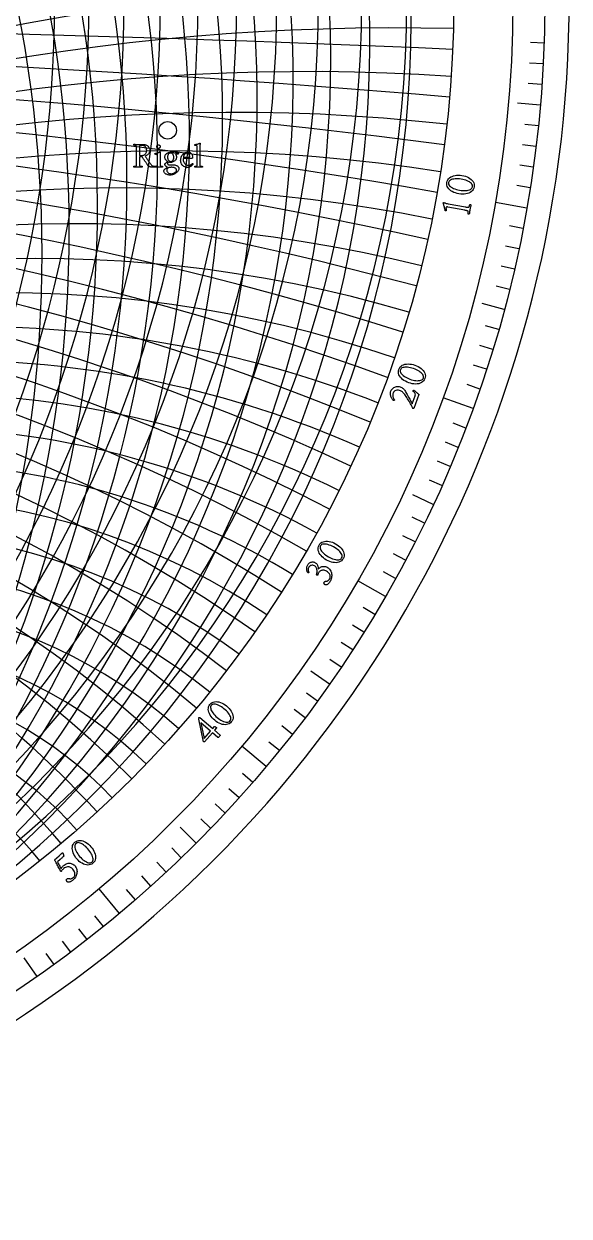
# Model space of a CAD drawing. Header units: millimetres. Extents: x -78 to 78, y -78 to 97.
# Drawn here: x 43 to 78, y -78 to -1.4 of the extents above; entities that cross this region are included whole.
import ezdxf

# ---------------------------------------------------------------- set-up
doc = ezdxf.new("R2010")
doc.units = ezdxf.units.MM
for name, color, linetype in [('CUT_OUTER', 1, 'Continuous'), ('ENGRAVE', 7, 'Continuous'), ('ENGRAVE_FINE', 8, 'Continuous'), ('TEXT', 5, 'Continuous')]:
    doc.layers.add(name, color=color, linetype=linetype)

msp = doc.modelspace()

# ---------------------------------------------------------------- linework, layer by layer
at = {"layer": 'CUT_OUTER'}
msp.add_arc((-0.0002, -0.0002), 77.9998, 178.593623, 0.21968, dxfattribs=at)
at = {"layer": 'ENGRAVE'}
for points in [[(76.1491, -6.6622), (74.6922, -6.5347)], [(75.2787, -13.2737), (73.2623, -12.9181)], [(73.8354, -19.7841), (72.4227, -19.4056)], [(71.8301, -26.144), (69.9061, -25.4437)], [(69.2782, -32.3049), (67.9527, -31.6869)], [(66.199, -38.22), (64.4258, -37.1963)], [(62.616, -43.8442), (61.418, -43.0053)], [(58.5564, -49.1347), (56.988, -47.8186)], [(54.0512, -54.0512), (53.0171, -53.0171)], [(49.1347, -58.5564), (47.8186, -56.988)], [(43.8442, -62.616), (43.0053, -61.418)]]:
    msp.add_lwpolyline(points, dxfattribs=at)
for centre, radius in [((0, 0), 76.44), ((0, 0), 76.44), ((0, 0), 74.3925), ((0, 0), 70.59), ((0, 0), 70.59), ((0, 0), 70.59), ((52.2208, -8.2766), 0.5647)]:
    msp.add_circle(centre, radius, dxfattribs=at)
for centre, radius, start, end in [((-25.6927, 0), 75.1203, 290, 70), ((-12.4469, 0), 71.679, 280, 80), ((0, -406.5116), 400.3358, 80, 100), ((0, -206.3914), 193.9444, 70, 110), ((0, -141.18), 122.2655, 60, 120), ((0, -109.8185), 84.1259, 50, 130), ((0, -92.1487), 59.232, 40, 140)]:
    msp.add_arc(centre, radius, start, end, dxfattribs=at)
at = {"layer": 'ENGRAVE_FINE'}
for points in [[(76.3934, -2.6677), (75.5165, -2.6371)], [(76.3352, -4.0006), (75.4589, -3.9546)], [(76.2538, -5.3322), (75.3784, -5.271)], [(76.0213, -7.9902), (75.1486, -7.8984)], [(75.8702, -9.3157), (74.9993, -9.2088)], [(75.6961, -10.6384), (74.8271, -10.5163)], [(75.4989, -11.9579), (74.6322, -11.8206)], [(75.0356, -14.5854), (74.1742, -14.418)], [(74.7696, -15.8928), (73.9113, -15.7103)], [(74.4808, -17.1953), (73.6258, -16.9979)], [(74.1694, -18.4925), (73.318, -18.2802)], [(73.4788, -21.0697), (72.6353, -20.8278)], [(73.0999, -22.3489), (72.2608, -22.0923)], [(72.6988, -23.6213), (71.8642, -23.3501)], [(72.2754, -24.8864), (71.4457, -24.6007)], [(71.3629, -27.3936), (70.5437, -27.0792)], [(70.8739, -28.6349), (70.0603, -28.3062)], [(70.3634, -29.8675), (69.5556, -29.5246)], [(69.8314, -31.0909), (69.0298, -30.734)], [(68.7038, -33.5091), (67.9151, -33.1244)], [(68.1085, -34.703), (67.3267, -34.3047)], [(67.4925, -35.8864), (66.7177, -35.4744)], [(66.8559, -37.0588), (66.0885, -36.6334)], [(65.5219, -39.3695), (64.7697, -38.9176)], [(64.8248, -40.507), (64.0806, -40.042)], [(64.108, -41.6322), (63.372, -41.1543)], [(63.3716, -42.7447), (62.6442, -42.254)], [(61.8413, -44.9303), (61.1313, -44.4145)], [(61.0477, -46.0027), (60.3469, -45.4746)], [(60.2355, -47.0612), (59.5441, -46.5209)], [(59.405, -48.1053), (58.7231, -47.553)], [(57.69, -50.1492), (57.0277, -49.5735)], [(56.806, -51.1483), (56.1539, -50.5612)], [(55.9047, -52.132), (55.2629, -51.5335)], [(54.9863, -53.0997), (54.3551, -52.4901)], [(53.0997, -54.9863), (52.4901, -54.3551)], [(52.132, -55.9047), (51.5335, -55.2629)], [(51.1483, -56.806), (50.5612, -56.1539)], [(50.1492, -57.69), (49.5735, -57.0277)], [(48.1053, -59.405), (47.553, -58.7231)], [(47.0612, -60.2355), (46.5209, -59.5441)], [(46.0027, -61.0477), (45.4746, -60.3469)], [(44.9303, -61.8413), (44.4145, -61.1313)]]:
    msp.add_lwpolyline(points, dxfattribs=at)
for centre, radius, start, end in [((-32.9167, 0), 77.8874, 295, 65), ((-29.2393, 0), 76.4061, 292.5, 67.5), ((-22.2569, 0), 74.0157, 287.5, 72.5), ((-18.9145, 0), 73.0801, 285, 75), ((-15.6494, 0), 72.3039, 282.5, 77.5), ((-9.2933, 0), 71.1991, 277.5, 82.5), ((-6.1758, 0), 70.8596, 275, 85), ((-3.082, 0), 70.6573, 272.499999, 87.500001), ((-2.8246, -1.2331), 70.6573, 296.083333, 111.083334), ((-5.66, -2.4708), 70.8596, 298.583333, 108.583334), ((-8.5172, -3.7181), 71.1991, 301.083333, 106.083334), ((-11.4073, -4.9798), 71.679, 303.583333, 103.583333), ((-14.3424, -6.2611), 72.3039, 306.083333, 101.083333), ((-17.3348, -7.5674), 73.0801, 308.583333, 98.583333), ((-20.398, -8.9046), 74.0157, 311.083333, 96.083333), ((-23.5468, -10.2792), 75.1203, 313.583333, 93.583333), ((-26.7972, -11.6981), 76.4061, 316.083333, 91.083333), ((-37.3513, -16.3054), 81.5103, 323.583333, 83.583333), ((-33.6777, -14.7018), 79.5819, 321.083333, 86.083333), ((-30.1674, -13.1694), 77.8874, 318.583333, 88.583333), ((-82.5736, 189.1534), 193.9444, 273.583333, 313.583333), ((-93.9184, 215.1414), 223.8829, 276.083333, 311.083333), ((-109.118, 249.9594), 263.4455, 278.583333, 308.583333), ((-130.4836, 298.9021), 318.4109, 281.083333, 306.083333), ((-162.6382, 372.5594), 400.3358, 283.583333, 303.583333), ((-216.369, 495.642), 536.1843, 286.083333, 301.083333), ((-324.0386, 742.2834), 806.8474, 288.5833333, 298.5833333), ((-647.4603, 1483.1539), 1616.7768, 291.0833333, 296.0833333), ((647.4603, -1483.1539), 1616.7768, 111.0833333, 116.0833333), ((324.0386, -742.2834), 806.8474, 108.5833333, 118.5833333), ((216.369, -495.642), 536.1843, 106.083333, 121.083333), ((162.6382, -372.5594), 400.3358, 103.583333, 123.583333), ((130.4836, -298.9021), 318.4109, 101.083333, 126.083333), ((109.118, -249.9594), 263.4455, 98.583333, 128.583333), ((93.9184, -215.1414), 223.8829, 96.083333, 131.083333), ((82.5736, -189.1534), 193.9444, 93.583333, 133.583333), ((73.7994, -169.0543), 170.4193, 91.083333, 136.083333), ((0, -1618.3171), 1616.7768, 87.5, 92.5), ((66.8258, -153.0797), 151.3807, 88.583333, 138.583333), ((0, -809.9294), 806.8474, 85, 95), ((61.1628, -140.1071), 135.6021, 86.083333, 141.083333), ((0, -540.811), 536.1843, 82.5, 97.5), ((56.4836, -129.3885), 122.2655, 83.583333, 143.583333), ((0, -326.1418), 318.4109, 77.5, 102.5), ((0, -272.7388), 263.4455, 75, 105), ((52.5625, -120.4063), 110.8041, 81.083333, 146.083333), ((0, -234.7477), 223.8829, 72.5, 107.5), ((49.2381, -112.791), 100.813, 78.583333, 148.583333), ((0, -184.4606), 170.4193, 67.5, 112.5), ((46.3923, -106.2719), 91.9947, 76.083333, 151.083333), ((0, -167.0302), 151.3807, 65, 115), ((43.9365, -100.6464), 84.1259, 73.583333, 153.583333), ((0, -152.8754), 135.6021, 62.5, 117.5), ((41.8032, -95.7596), 77.0355, 71.083333, 156.083333), ((0, -131.3792), 110.8041, 57.5, 122.5), ((39.94, -91.4915), 70.59, 68.583333, 158.583333), ((0, -123.0699), 100.813, 55, 125), ((38.3056, -87.7475), 64.6838, 66.083333, 161.083333), ((0, -115.9568), 91.9947, 52.5, 127.5), ((36.8671, -84.4524), 59.232, 63.583333, 163.583333), ((0, -104.4864), 77.0355, 47.5, 132.5), ((35.598, -81.5453), 54.1656, 61.083333, 166.083333), ((0, -99.8293), 70.59, 45, 135), ((34.4769, -78.9771), 49.4277, 58.583333, 168.583333), ((0, -95.7442), 64.6838, 42.5, 137.5), ((33.486, -76.7073), 44.9708, 56.083333, 171.083333), ((32.6108, -74.7025), 40.7552, 53.583333, 173.583333), ((31.8393, -72.9351), 36.7468, 51.083333, 176.083333), ((31.1614, -71.3822), 32.9167, 48.583333, 178.583333), ((30.5687, -70.0246), 29.2393, 46.083333, 181.083333), ((30.0543, -68.8462), 25.6927, 43.583333, 183.583333), ((29.6124, -67.8338), 22.2569, 41.083333, 186.083333), ((29.2381, -66.9764), 18.9145, 38.583333, 188.583333)]:
    msp.add_arc(centre, radius, start, end, dxfattribs=at)
at = {"layer": 'TEXT'}
for points in [[(50.6314, -9.1749), (50.6692, -9.1765), (50.7077, -9.1812), (50.7467, -9.189), (50.7862, -9.2), (50.8253, -9.2139), (50.8628, -9.2307), (50.8987, -9.2503), (50.9331, -9.2728), (50.9651, -9.2982), (50.9937, -9.3266), (51.0191, -9.358), (51.0413, -9.3924), (51.0592, -9.4297), (51.072, -9.4701), (51.0797, -9.5134), (51.0823, -9.5597), (51.0795, -9.5993), (51.0712, -9.6383), (51.0573, -9.6767), (51.0379, -9.7146), (51.0141, -9.751), (50.9872, -9.7852), (50.9572, -9.8171), (50.924, -9.8467), (50.8889, -9.8731), (50.8531, -9.8956), (50.8166, -9.9141), (50.7794, -9.9286), (50.8087, -9.9766), (50.8375, -10.0226), (50.8656, -10.0665), (50.8933, -10.1085), (50.9209, -10.1494), (50.949, -10.1902), (50.9778, -10.2308), (51.0071, -10.2713), (51.0376, -10.3128), (51.0697, -10.3564), (51.1036, -10.4022), (51.1392, -10.4501), (51.1636, -10.48), (51.189, -10.5059), (51.2154, -10.5278), (51.2428, -10.5457), (51.2729, -10.5601), (51.3074, -10.5713), (51.3463, -10.5795), (51.3897, -10.5844), (51.3934, -10.59), (51.3954, -10.5975), (51.3956, -10.6071), (51.3942, -10.6186), (51.3921, -10.6298), (51.3902, -10.6385), (51.3887, -10.6446), (51.3874, -10.6482), (51.3339, -10.6477), (51.2852, -10.6462), (51.2412, -10.6437), (51.2018, -10.6402), (51.1673, -10.636), (51.1378, -10.6314), (51.1132, -10.6264), (51.0936, -10.6209), (51.0811, -10.6157), (51.0663, -10.6092), (51.0492, -10.6014), (51.0299, -10.5924), (51.0095, -10.5808), (50.9895, -10.5654), (50.9697, -10.5461), (50.9502, -10.523), (50.9419, -10.5117), (50.9308, -10.4962), (50.9169, -10.4764), (50.9001, -10.4524), (50.881, -10.4248), (50.8602, -10.3943), (50.8378, -10.361), (50.8136, -10.3249), (50.7881, -10.2866), (50.7618, -10.2471), (50.7346, -10.2064), (50.7065, -10.1643), (50.6784, -10.1218), (50.6507, -10.0798), (50.6237, -10.0381), (50.5972, -9.9969), (50.5861, -9.985), (50.571, -9.9765), (50.552, -9.9713), (50.5289, -9.9696), (50.4128, -9.9696), (50.4128, -10.3841), (50.4128, -10.3875), (50.4128, -10.3909), (50.4128, -10.3943), (50.4128, -10.3977), (50.4128, -10.4011), (50.4128, -10.4045), (50.4128, -10.408), (50.4128, -10.4114), (50.4129, -10.4325), (50.4131, -10.4527), (50.4134, -10.4718), (50.4139, -10.4899), (50.4149, -10.5068), (50.4165, -10.5221), (50.4188, -10.5358), (50.4219, -10.548), (50.4259, -10.5536), (50.4333, -10.5588), (50.4441, -10.5638), (50.4583, -10.5685), (50.4746, -10.5727), (50.4914, -10.5762), (50.5087, -10.579), (50.5266, -10.581), (50.5434, -10.5825), (50.5574, -10.5836), (50.5685, -10.5842), (50.5767, -10.5844), (50.5798, -10.5898), (50.5822, -10.597), (50.5838, -10.6058), (50.5847, -10.6163), (50.5846, -10.6268), (50.5833, -10.6357), (50.5807, -10.6428), (50.5767, -10.6482), (50.5429, -10.646), (50.5099, -10.6439), (50.4775, -10.642), (50.4458, -10.6402), (50.4143, -10.6387), (50.3823, -10.6377), (50.35, -10.637), (50.3172, -10.6368), (50.2851, -10.637), (50.2528, -10.6377), (50.2202, -10.6387), (50.1874, -10.6402), (50.1542, -10.642), (50.1208, -10.6439), (50.087, -10.646), (50.053, -10.6482), (50.0491, -10.6428), (50.0465, -10.6357), (50.0451, -10.6268), (50.045, -10.6163), (50.046, -10.6058), (50.0476, -10.597), (50.05, -10.5898), (50.053, -10.5844), (50.0613, -10.5842), (50.0724, -10.5836), (50.0863, -10.5825), (50.1031, -10.581), (50.1211, -10.579), (50.1387, -10.5762), (50.1558, -10.5727), (50.1726, -10.5685), (50.1871, -10.5638), (50.1979, -10.5588), (50.2048, -10.5536), (50.2079, -10.548), (50.2119, -10.5333), (50.215, -10.5167), (50.217, -10.4981), (50.2181, -10.4774), (50.2186, -10.4554), (50.219, -10.4324), (50.2192, -10.4087), (50.2192, -10.3841), (50.217, -9.4345), (50.2169, -9.4098), (50.2167, -9.3858), (50.2163, -9.3626), (50.2158, -9.34), (50.2148, -9.3189), (50.2127, -9.2999), (50.2096, -9.283), (50.2056, -9.2683), (50.2025, -9.2619), (50.1956, -9.2563), (50.1849, -9.2516), (50.1703, -9.2478), (50.1536, -9.2446), (50.1367, -9.2418), (50.1195, -9.2395), (50.102, -9.2375), (50.0857, -9.236), (50.0721, -9.235), (50.0612, -9.2343), (50.053, -9.2341), (50.05, -9.2287), (50.0476, -9.2216), (50.046, -9.2128), (50.045, -9.2022), (50.0451, -9.1917), (50.0465, -9.1829), (50.0491, -9.1758), (50.053, -9.1704), (50.087, -9.1716), (50.1205, -9.1729), (50.1536, -9.1744), (50.1862, -9.1761), (50.2186, -9.1775), (50.2508, -9.1786), (50.2829, -9.1793), (50.3149, -9.1795), (50.3485, -9.1793), (50.3835, -9.1789), (50.4197, -9.1782), (50.4572, -9.1772), (50.4967, -9.1762), (50.5389, -9.1755), (50.5838, -9.1751), (50.6314, -9.1749)], [(54.1199, -9.4003), (54.1198, -9.3872), (54.1196, -9.3727), (54.1193, -9.357), (54.1188, -9.34), (54.1177, -9.3233), (54.1156, -9.3084), (54.1126, -9.2954), (54.1085, -9.2842), (54.102, -9.2728), (54.0917, -9.2637), (54.0776, -9.2569), (54.0596, -9.2523), (54.0393, -9.2493), (54.0183, -9.2472), (53.9966, -9.2459), (53.9742, -9.2455), (53.9731, -9.2437), (53.9722, -9.2384), (53.9714, -9.2295), (53.9708, -9.217), (53.9707, -9.2044), (53.9716, -9.1951), (53.9735, -9.1891), (53.9764, -9.1863), (54.0183, -9.1808), (54.0596, -9.1735), (54.1003, -9.1643), (54.1404, -9.1533), (54.1797, -9.1408), (54.2178, -9.1274), (54.2548, -9.1129), (54.2907, -9.0975), (54.2952, -9.0983), (54.2995, -9.1006), (54.3037, -9.1045), (54.3078, -9.11), (54.3113, -9.1162), (54.3137, -9.1223), (54.3152, -9.1282), (54.3157, -9.1339), (54.315, -9.1371), (54.3126, -9.1465), (54.3087, -9.1621), (54.3032, -9.184), (54.2977, -9.2118), (54.2938, -9.2449), (54.2915, -9.2835), (54.2907, -9.3275), (54.2907, -10.3841), (54.2908, -10.4087), (54.291, -10.4324), (54.2913, -10.4554), (54.2918, -10.4774), (54.2929, -10.4981), (54.295, -10.5167), (54.298, -10.5333), (54.3021, -10.548), (54.3058, -10.5536), (54.3126, -10.5588), (54.3224, -10.5638), (54.3351, -10.5685), (54.3496, -10.5727), (54.3647, -10.5762), (54.3803, -10.579), (54.3966, -10.581), (54.4119, -10.5825), (54.4248, -10.5836), (54.4352, -10.5842), (54.4433, -10.5844), (54.4463, -10.5898), (54.4487, -10.597), (54.4503, -10.6058), (54.4512, -10.6163), (54.4512, -10.6268), (54.4498, -10.6357), (54.4472, -10.6428), (54.4433, -10.6482), (54.4101, -10.646), (54.3789, -10.6439), (54.3497, -10.642), (54.3226, -10.6402), (54.2955, -10.6387), (54.2668, -10.6377), (54.2363, -10.637), (54.2042, -10.6368), (54.1731, -10.637), (54.1435, -10.6377), (54.1156, -10.6387), (54.0892, -10.6402), (54.0625, -10.642), (54.0337, -10.6439), (54.0027, -10.646), (53.9696, -10.6482), (53.9657, -10.6428), (53.9631, -10.6357), (53.9617, -10.6268), (53.9616, -10.6163), (53.9626, -10.6058), (53.9642, -10.597), (53.9666, -10.5898), (53.9696, -10.5844), (53.9776, -10.5842), (53.9878, -10.5836), (54.0004, -10.5825), (54.0152, -10.581), (54.031, -10.579), (54.0465, -10.5762), (54.0617, -10.5727), (54.0766, -10.5685), (54.0897, -10.5638), (54.0994, -10.5588), (54.1057, -10.5536), (54.1085, -10.548), (54.1126, -10.5333), (54.1156, -10.5167), (54.1177, -10.4981), (54.1188, -10.4774), (54.1193, -10.4554), (54.1196, -10.4324), (54.1198, -10.4087), (54.1199, -10.3841)], [(50.875, -9.5802), (50.8701, -9.5106), (50.8554, -9.4476), (50.8309, -9.3911), (50.7965, -9.3411), (50.7506, -9.3003), (50.6915, -9.2711), (50.6191, -9.2536), (50.5335, -9.2478), (50.5219, -9.2479), (50.5076, -9.2484), (50.4906, -9.2491), (50.4709, -9.2501), (50.452, -9.2521), (50.4376, -9.2558), (50.4275, -9.2612), (50.4219, -9.2683), (50.4178, -9.2803), (50.4148, -9.2959), (50.4127, -9.315), (50.4117, -9.3377), (50.4112, -9.3623), (50.4108, -9.387), (50.4106, -9.4118), (50.4105, -9.4368), (50.4128, -9.9013), (50.5312, -9.9013), (50.574, -9.8988), (50.6157, -9.8913), (50.6565, -9.8789), (50.6963, -9.8615), (50.7338, -9.8395), (50.7677, -9.8136), (50.7981, -9.7838), (50.8249, -9.7499), (50.8469, -9.7124), (50.8625, -9.6716), (50.8719, -9.6276), (50.875, -9.5802)], [(51.7358, -10.3841), (51.7359, -10.4087), (51.7361, -10.4324), (51.7364, -10.4554), (51.7369, -10.4774), (51.738, -10.4981), (51.7401, -10.5167), (51.7431, -10.5333), (51.7472, -10.548), (51.7509, -10.5536), (51.7577, -10.5588), (51.7675, -10.5638), (51.7802, -10.5685), (51.7946, -10.5727), (51.8095, -10.5762), (51.8248, -10.579), (51.8405, -10.581), (51.8553, -10.5825), (51.8679, -10.5836), (51.8781, -10.5842), (51.8861, -10.5844), (51.8891, -10.5898), (51.8915, -10.597), (51.8931, -10.6058), (51.894, -10.6163), (51.894, -10.6268), (51.8926, -10.6357), (51.89, -10.6428), (51.8861, -10.6482), (51.853, -10.646), (51.822, -10.6439), (51.7932, -10.642), (51.7665, -10.6402), (51.74, -10.6387), (51.7116, -10.6377), (51.6813, -10.637), (51.6493, -10.6368), (51.6181, -10.637), (51.5883, -10.6377), (51.56, -10.6387), (51.5331, -10.6402), (51.5059, -10.642), (51.4768, -10.6439), (51.4456, -10.646), (51.4124, -10.6482), (51.4085, -10.6428), (51.4059, -10.6357), (51.4045, -10.6268), (51.4045, -10.6163), (51.4054, -10.6058), (51.407, -10.597), (51.4094, -10.5898), (51.4124, -10.5844), (51.4205, -10.5842), (51.4309, -10.5836), (51.4438, -10.5825), (51.4591, -10.581), (51.4754, -10.579), (51.4913, -10.5762), (51.5067, -10.5727), (51.5217, -10.5685), (51.5348, -10.5638), (51.5445, -10.5588), (51.5508, -10.5536), (51.5536, -10.548), (51.5577, -10.5333), (51.5607, -10.5167), (51.5628, -10.4981), (51.5639, -10.4774), (51.5644, -10.4554), (51.5647, -10.4324), (51.5649, -10.4087), (51.565, -10.3841), (51.565, -9.9696), (51.5649, -9.9574), (51.5647, -9.9434), (51.5644, -9.9278), (51.5639, -9.9104), (51.5628, -9.8932), (51.5607, -9.878), (51.5577, -9.8647), (51.5536, -9.8535), (51.5486, -9.844), (51.5405, -9.8361), (51.5293, -9.8298), (51.5149, -9.825), (51.499, -9.8215), (51.483, -9.8188), (51.4671, -9.8169), (51.4511, -9.8159), (51.4366, -9.8154), (51.425, -9.8151), (51.4161, -9.8149), (51.4102, -9.8148), (51.409, -9.8114), (51.4079, -9.8057), (51.4067, -9.7977), (51.4056, -9.7875), (51.405, -9.7769), (51.4056, -9.7681), (51.4073, -9.761), (51.4102, -9.7556), (51.4531, -9.7492), (51.4956, -9.7413), (51.5374, -9.7321), (51.5787, -9.7214), (51.6187, -9.7092), (51.6567, -9.6952), (51.6927, -9.6796), (51.7267, -9.6622), (51.7312, -9.6631), (51.7355, -9.6656), (51.7397, -9.6699), (51.7438, -9.6759), (51.7472, -9.6824), (51.7497, -9.6884), (51.7512, -9.6938), (51.7517, -9.6986), (51.7514, -9.7036), (51.7506, -9.7117), (51.7492, -9.723), (51.7472, -9.7374), (51.745, -9.7533), (51.7429, -9.7692), (51.741, -9.7852), (51.7392, -9.8011), (51.7377, -9.8158), (51.7366, -9.8279), (51.736, -9.8374), (51.7358, -9.8444)], [(51.5217, -9.3229), (51.5238, -9.3009), (51.53, -9.2805), (51.5403, -9.2617), (51.5548, -9.2444), (51.572, -9.2299), (51.5909, -9.2196), (51.6113, -9.2134), (51.6333, -9.2113), (51.6553, -9.2134), (51.6757, -9.2196), (51.6946, -9.2299), (51.7119, -9.2444), (51.7263, -9.2617), (51.7366, -9.2805), (51.7428, -9.3009), (51.7449, -9.3229), (51.7428, -9.3449), (51.7366, -9.3653), (51.7263, -9.3842), (51.7119, -9.4015), (51.6946, -9.4159), (51.6757, -9.4263), (51.6553, -9.4324), (51.6333, -9.4345), (51.6113, -9.4324), (51.5909, -9.4263), (51.572, -9.4159), (51.5548, -9.4015), (51.5403, -9.3842), (51.53, -9.3653), (51.5238, -9.3449), (51.5217, -9.3229)], [(52.6011, -10.4934), (52.6448, -10.4953), (52.6873, -10.5013), (52.7285, -10.5113), (52.7684, -10.5252), (52.8059, -10.5425), (52.8396, -10.5622), (52.8696, -10.5846), (52.896, -10.6095), (52.9174, -10.6364), (52.9327, -10.6647), (52.9419, -10.6945), (52.9449, -10.7256), (52.942, -10.7601), (52.9333, -10.7951), (52.9187, -10.8307), (52.8982, -10.8668), (52.8728, -10.9027), (52.8433, -10.9374), (52.8096, -10.971), (52.7719, -11.0034), (52.7304, -11.0338), (52.6859, -11.0612), (52.6382, -11.0856), (52.5874, -11.107), (52.5343, -11.1245), (52.4798, -11.1369), (52.4239, -11.1444), (52.3665, -11.1469), (52.3221, -11.145), (52.2777, -11.1395), (52.2333, -11.1302), (52.1889, -11.1173), (52.1464, -11.1006), (52.1075, -11.08), (52.0724, -11.0556), (52.0409, -11.0273), (52.015, -10.9952), (51.9965, -10.9593), (51.9854, -10.9195), (51.9817, -10.8759), (51.9844, -10.8511), (51.9925, -10.8269), (52.006, -10.8033), (52.025, -10.7803), (52.0475, -10.7581), (52.0717, -10.737), (52.0976, -10.7171), (52.1252, -10.6983), (52.1524, -10.6812), (52.177, -10.6664), (52.199, -10.6539), (52.2185, -10.6436), (52.199, -10.636), (52.179, -10.6266), (52.1585, -10.6155), (52.1377, -10.6027), (52.1174, -10.5881), (52.0987, -10.5716), (52.0815, -10.5533), (52.066, -10.5332), (52.053, -10.5114), (52.0438, -10.4879), (52.0382, -10.463), (52.0364, -10.4364), (52.0477, -10.4245), (52.0611, -10.4117), (52.0767, -10.3978), (52.0944, -10.3829), (52.1132, -10.3678), (52.132, -10.353), (52.1508, -10.3387), (52.1696, -10.3249), (52.1873, -10.3122), (52.2029, -10.3015), (52.2163, -10.2928), (52.2276, -10.2861), (52.1886, -10.2613), (52.1533, -10.2323), (52.122, -10.1993), (52.0944, -10.162), (52.072, -10.1225), (52.056, -10.0826), (52.0464, -10.0423), (52.0432, -10.0015), (52.0463, -9.9579), (52.0554, -9.9158), (52.0707, -9.8753), (52.0922, -9.8364), (52.1189, -9.8001), (52.1502, -9.7672), (52.1861, -9.738), (52.2265, -9.7123), (52.2705, -9.6914), (52.3173, -9.6764), (52.3668, -9.6675), (52.4189, -9.6645), (52.4539, -9.6657), (52.4861, -9.6693), (52.5154, -9.6754), (52.5419, -9.6838), (52.5656, -9.693), (52.5868, -9.7012), (52.6055, -9.7084), (52.6216, -9.7146), (52.6356, -9.7196), (52.6458, -9.7231), (52.6521, -9.7253), (52.6546, -9.726), (52.6561, -9.7263), (52.6594, -9.7271), (52.6646, -9.7285), (52.6717, -9.7305), (52.9108, -9.6964), (52.9197, -9.7004), (52.9261, -9.7055), (52.93, -9.7117), (52.9313, -9.7191), (52.9303, -9.7272), (52.9273, -9.7376), (52.9223, -9.7505), (52.9153, -9.7658), (52.9072, -9.781), (52.8988, -9.7934), (52.8901, -9.8032), (52.8812, -9.8102), (52.8671, -9.8092), (52.8521, -9.8082), (52.8363, -9.8075), (52.8197, -9.8068), (52.8032, -9.8062), (52.7878, -9.8054), (52.7736, -9.8045), (52.7605, -9.8034), (52.7495, -9.8024), (52.7417, -9.8017), (52.737, -9.8013), (52.7354, -9.8011), (52.7314, -9.8015), (52.7286, -9.8028), (52.7269, -9.805), (52.7263, -9.8079), (52.7319, -9.8156), (52.7397, -9.8293), (52.7496, -9.8492), (52.7616, -9.8751), (52.7731, -9.9054), (52.7813, -9.938), (52.7862, -9.9731), (52.7878, -10.0106), (52.7847, -10.0492), (52.7756, -10.0875), (52.7603, -10.1255), (52.7388, -10.1632), (52.7121, -10.1991), (52.6808, -10.2318), (52.6449, -10.2612), (52.6045, -10.2873), (52.5604, -10.3087), (52.5137, -10.324), (52.4642, -10.3332), (52.4121, -10.3362), (52.3967, -10.3358), (52.3802, -10.3345), (52.3626, -10.3324), (52.3438, -10.3294), (52.3257, -10.326), (52.3102, -10.3226), (52.2972, -10.3192), (52.2868, -10.3157), (52.2723, -10.3244), (52.2581, -10.3345), (52.2444, -10.3461), (52.2311, -10.359), (52.2196, -10.3727), (52.2114, -10.3863), (52.2065, -10.4), (52.2049, -10.4137), (52.207, -10.4226), (52.2134, -10.4336), (52.2241, -10.4465), (52.239, -10.4615), (52.2581, -10.4754), (52.2811, -10.4854), (52.3082, -10.4914), (52.3392, -10.4934)], [(52.4098, -9.7328), (52.3792, -9.7352), (52.3512, -9.7425), (52.3257, -9.7546), (52.3028, -9.7715), (52.2824, -9.7922), (52.2646, -9.8153), (52.2494, -9.8411), (52.2367, -9.8694), (52.2268, -9.8993), (52.2197, -9.9298), (52.2154, -9.9608), (52.214, -9.9924), (52.2155, -10.0263), (52.2202, -10.0596), (52.2281, -10.0923), (52.239, -10.1245), (52.253, -10.1549), (52.2698, -10.1825), (52.2894, -10.2073), (52.3119, -10.2292), (52.3371, -10.2471), (52.3648, -10.26), (52.3951, -10.2676), (52.428, -10.2702), (52.4576, -10.2679), (52.4847, -10.2608), (52.5094, -10.2491), (52.5316, -10.2326), (52.5514, -10.2126), (52.5686, -10.1899), (52.5833, -10.1647), (52.5954, -10.137), (52.6049, -10.1077), (52.6116, -10.0781), (52.6157, -10.048), (52.617, -10.0174), (52.6156, -9.9825), (52.6113, -9.9483), (52.6042, -9.9148), (52.5943, -9.882), (52.5814, -9.8509), (52.5658, -9.8228), (52.5473, -9.7974), (52.5259, -9.7749), (52.5016, -9.7565), (52.4741, -9.7433), (52.4435, -9.7354), (52.4098, -9.7328)], [(53.2136, -10.0903), (53.2158, -10.1581), (53.2244, -10.2201), (53.2397, -10.2765), (53.2614, -10.3271), (53.2886, -10.3719), (53.3201, -10.4105), (53.3558, -10.443), (53.3958, -10.4694), (53.4388, -10.4899), (53.4835, -10.5045), (53.5299, -10.5132), (53.578, -10.5161), (53.608, -10.5148), (53.6366, -10.5107), (53.6638, -10.504), (53.6895, -10.4945), (53.7136, -10.4833), (53.7356, -10.4712), (53.7557, -10.4582), (53.7738, -10.4444), (53.7896, -10.4309), (53.8028, -10.4191), (53.8135, -10.4087), (53.8216, -10.4), (53.8231, -10.4005), (53.8253, -10.402), (53.8282, -10.4045), (53.8319, -10.408), (53.8353, -10.4123), (53.8378, -10.4174), (53.8393, -10.4231), (53.8398, -10.4296), (53.839, -10.439), (53.8364, -10.449), (53.8321, -10.4595), (53.8262, -10.4706), (53.8145, -10.4873), (53.8, -10.5056), (53.7826, -10.5254), (53.7624, -10.5469), (53.7393, -10.5684), (53.7134, -10.5887), (53.6847, -10.6077), (53.6531, -10.6254), (53.6188, -10.6404), (53.5819, -10.651), (53.5425, -10.6574), (53.5005, -10.6596), (53.4375, -10.6557), (53.3781, -10.6442), (53.3225, -10.625), (53.2705, -10.5981), (53.2232, -10.5647), (53.1812, -10.5258), (53.1446, -10.4815), (53.1134, -10.4319), (53.0885, -10.3779), (53.0707, -10.3209), (53.0601, -10.2607), (53.0565, -10.1973), (53.059, -10.1425), (53.0665, -10.0895), (53.0789, -10.0383), (53.0964, -9.989), (53.1178, -9.9422), (53.1425, -9.8985), (53.1702, -9.8579), (53.2011, -9.8205), (53.2343, -9.7865), (53.2691, -9.7564), (53.3055, -9.7302), (53.3434, -9.7078), (53.3818, -9.6898), (53.4197, -9.677), (53.457, -9.6693), (53.4937, -9.6668), (53.5416, -9.6689), (53.5851, -9.6753), (53.6241, -9.686), (53.6588, -9.7009), (53.6895, -9.719), (53.7169, -9.7391), (53.7408, -9.7611), (53.7613, -9.7852), (53.7786, -9.8102), (53.7931, -9.8353), (53.8048, -9.8603), (53.8136, -9.8854), (53.8201, -9.9094), (53.8247, -9.9315), (53.8275, -9.9515), (53.8284, -9.9696), (53.8277, -9.9923), (53.8256, -10.0123), (53.822, -10.0298), (53.8171, -10.0448), (53.8101, -10.0569), (53.8005, -10.0658), (53.7884, -10.0717), (53.7738, -10.0744), (53.761, -10.0754), (53.7433, -10.0764), (53.7206, -10.0771), (53.6929, -10.0778), (53.6617, -10.0784), (53.6283, -10.0792), (53.5928, -10.0801), (53.5552, -10.0812), (53.5166, -10.0823), (53.4783, -10.0835), (53.4403, -10.0846), (53.4026, -10.0858), (53.3665, -10.0868), (53.3332, -10.0877), (53.3027, -10.0885), (53.2751, -10.0892), (53.2516, -10.0897), (53.2335, -10.09), (53.2209, -10.0902), (53.2136, -10.0903)], [(53.225, -10.0083), (53.5871, -10.0083), (53.597, -10.0076), (53.6061, -10.0055), (53.6146, -10.0019), (53.6224, -9.9969), (53.629, -9.9901), (53.634, -9.981), (53.6375, -9.9696), (53.6394, -9.956), (53.6393, -9.9409), (53.6366, -9.9229), (53.6313, -9.9022), (53.6235, -9.8785), (53.613, -9.8541), (53.5999, -9.8307), (53.584, -9.8085), (53.5654, -9.7875), (53.5437, -9.7695), (53.5185, -9.7567), (53.4896, -9.749), (53.4573, -9.7465), (53.4235, -9.749), (53.3929, -9.7564), (53.3655, -9.7689), (53.3411, -9.7863), (53.3196, -9.807), (53.3004, -9.829), (53.2837, -9.8525), (53.2694, -9.8774), (53.2573, -9.9023), (53.2472, -9.9258), (53.2391, -9.9478), (53.233, -9.9685), (53.2286, -9.9859), (53.2259, -9.9984), (53.2247, -10.0058), (53.225, -10.0083)], [(52.4986, -10.6505), (52.4867, -10.6505), (52.4716, -10.6508), (52.4531, -10.6511), (52.4314, -10.6516), (52.4084, -10.6523), (52.3859, -10.653), (52.364, -10.654), (52.3426, -10.655), (52.3236, -10.6563), (52.3088, -10.6579), (52.298, -10.6597), (52.2914, -10.6619), (52.2725, -10.6744), (52.2521, -10.6892), (52.2303, -10.7063), (52.2071, -10.7256), (52.1862, -10.7463), (52.1713, -10.7672), (52.1623, -10.7884), (52.1593, -10.8099), (52.1642, -10.8612), (52.1787, -10.9081), (52.2029, -10.9506), (52.2367, -10.9886), (52.2794, -11.02), (52.3301, -11.0424), (52.3887, -11.0559), (52.4553, -11.0604), (52.4941, -11.0582), (52.5328, -11.0518), (52.5715, -11.0411), (52.6102, -11.0262), (52.6473, -11.0078), (52.6813, -10.9869), (52.7122, -10.9634), (52.74, -10.9374), (52.7629, -10.9096), (52.7793, -10.881), (52.7891, -10.8516), (52.7924, -10.8213), (52.7905, -10.8048), (52.785, -10.7874), (52.7757, -10.769), (52.7628, -10.7495), (52.7458, -10.7302), (52.7246, -10.7122), (52.6991, -10.6955), (52.6694, -10.6801), (52.6348, -10.6671), (52.5948, -10.6579), (52.5494, -10.6523), (52.4986, -10.6505)], [(70.149, -11.621), (70.1714, -11.5317), (70.2075, -11.452), (70.2572, -11.3821), (70.3206, -11.3219), (70.3952, -11.2711), (70.4784, -11.2297), (70.5703, -11.1977), (70.6708, -11.175), (70.7773, -11.1615), (70.8872, -11.1572), (71.0005, -11.162), (71.1171, -11.176), (71.2324, -11.1986), (71.3416, -11.2291), (71.4448, -11.2676), (71.5418, -11.3141), (71.6303, -11.3679), (71.7078, -11.4281), (71.7742, -11.4947), (71.8295, -11.5677), (71.8712, -11.6463), (71.8964, -11.7297), (71.9053, -11.8179), (71.8977, -11.9107), (71.8753, -11.9987), (71.8387, -12.0779), (71.7881, -12.1481), (71.7233, -12.2093), (71.6472, -12.2613), (71.5628, -12.3036), (71.4699, -12.3363), (71.3687, -12.3593), (71.2617, -12.3727), (71.1516, -12.3763), (71.0383, -12.3703), (70.9219, -12.3545), (70.807, -12.3301), (70.6983, -12.2978), (70.5957, -12.2579), (70.4993, -12.2102), (70.4116, -12.1556), (70.3351, -12.095), (70.2698, -12.0283), (70.2157, -11.9555), (70.1751, -11.8778), (70.1505, -11.7961), (70.1418, -11.7106), (70.149, -11.621)], [(70.2513, -11.6239), (70.2489, -11.6792), (70.2601, -11.7326), (70.2849, -11.7843), (70.3234, -11.8344), (70.3735, -11.882), (70.4332, -11.9266), (70.5025, -11.9681), (70.5815, -12.0065), (70.6681, -12.041), (70.7606, -12.071), (70.8588, -12.0963), (70.9629, -12.1169), (71.0667, -12.1318), (71.1672, -12.1403), (71.2643, -12.1426), (71.358, -12.1386), (71.4459, -12.1286), (71.5256, -12.113), (71.5971, -12.0918), (71.6605, -12.0651), (71.7134, -12.033), (71.7536, -11.9957), (71.7811, -11.9531), (71.7958, -11.9054), (71.7987, -11.8453), (71.7872, -11.7883), (71.7613, -11.7344), (71.7209, -11.6835), (71.6683, -11.636), (71.6058, -11.5921), (71.5334, -11.5519), (71.4512, -11.5153), (71.3617, -11.4828), (71.2676, -11.4547), (71.1688, -11.4311), (71.0654, -11.4119), (70.9605, -11.3979), (70.8602, -11.39), (70.7644, -11.3883), (70.6731, -11.3927), (70.5882, -11.403), (70.5112, -11.4188), (70.4423, -11.44), (70.3814, -11.4667), (70.3306, -11.4986), (70.292, -11.5354), (70.2656, -11.5772), (70.2513, -11.6239)], [(71.3011, -13.4074), (70.2072, -13.2017), (70.1802, -13.1974), (70.1574, -13.1955), (70.1389, -13.196), (70.1245, -13.1989), (70.1135, -13.2043), (70.1048, -13.2124), (70.0984, -13.2234), (70.0944, -13.237), (70.0925, -13.2543), (70.0924, -13.2762), (70.0941, -13.3027), (70.0976, -13.3338), (70.1019, -13.3652), (70.1061, -13.3927), (70.1101, -13.4163), (70.1139, -13.436), (70.1016, -13.4448), (70.0889, -13.4503), (70.0758, -13.4525), (70.0622, -13.4515), (70.062, -13.4515), (70.0615, -13.4514), (70.0606, -13.4512), (70.0594, -13.451), (70.0544, -13.4497), (70.0507, -13.4479), (70.048, -13.4456), (70.0466, -13.4429), (70.032, -13.3838), (70.0171, -13.3252), (70.0018, -13.2671), (69.9863, -13.2095), (69.9713, -13.1547), (69.9576, -13.1047), (69.9454, -13.0595), (69.9345, -13.0193), (69.9256, -12.986), (69.9194, -12.9619), (69.9157, -12.9468), (69.9147, -12.9409), (69.9157, -12.9355), (69.9179, -12.9294), (69.922, -12.9247), (69.9279, -12.9214), (69.9358, -12.9195), (69.9443, -12.9184), (69.9519, -12.9175), (69.9589, -12.9169), (69.965, -12.9164), (69.9692, -12.9179), (69.9815, -12.9223), (70.0021, -12.9296), (70.0309, -12.9399), (70.0675, -12.9516), (70.1115, -12.9632), (70.1628, -12.9749), (70.2215, -12.9864), (71.341, -13.1934), (71.371, -13.1989), (71.4, -13.204), (71.4279, -13.2087), (71.4549, -13.2131), (71.4802, -13.2164), (71.5034, -13.2181), (71.5243, -13.2181), (71.5431, -13.2164), (71.5507, -13.213), (71.5587, -13.2056), (71.5671, -13.1944), (71.5758, -13.1792), (71.5842, -13.1618), (71.592, -13.1436), (71.5989, -13.1248), (71.6051, -13.1053), (71.6103, -13.0869), (71.6145, -13.0714), (71.6176, -13.0587), (71.6197, -13.0489), (71.6269, -13.0463), (71.6361, -13.045), (71.6472, -13.045), (71.6603, -13.0462), (71.6731, -13.0486), (71.6835, -13.0522), (71.6916, -13.057), (71.6973, -13.063), (71.6871, -13.1036), (71.6774, -13.1424), (71.6682, -13.1794), (71.6595, -13.2148), (71.6511, -13.2501), (71.6429, -13.2868), (71.635, -13.325), (71.6273, -13.3647), (71.6205, -13.403), (71.6144, -13.4396), (71.6092, -13.4745), (71.6048, -13.5078), (71.6007, -13.5415), (71.5963, -13.5777), (71.5915, -13.6163), (71.5865, -13.6574), (71.579, -13.661), (71.5697, -13.6626), (71.5587, -13.6622), (71.5458, -13.6598), (71.5333, -13.6562), (71.5229, -13.6522), (71.5148, -13.6477), (71.5089, -13.6427), (71.5106, -13.6328), (71.5122, -13.6198), (71.5139, -13.6038), (71.5157, -13.5848), (71.5169, -13.5644), (71.5172, -13.5443), (71.5166, -13.5246), (71.5149, -13.5053), (71.5123, -13.4882), (71.5084, -13.4752), (71.5035, -13.4663), (71.4974, -13.4616), (71.4805, -13.4532), (71.461, -13.4454), (71.4389, -13.4381), (71.4141, -13.4315), (71.3875, -13.4252), (71.3598, -13.4191), (71.331, -13.4132), (71.3011, -13.4074)], [(67.0653, -23.6257), (67.1029, -23.5416), (67.1522, -23.4694), (67.2134, -23.4092), (67.2863, -23.3609), (67.3686, -23.3239), (67.4577, -23.2976), (67.5537, -23.2819), (67.6567, -23.2771), (67.7639, -23.2823), (67.8729, -23.2971), (67.9836, -23.3215), (68.096, -23.3556), (68.2056, -23.3978), (68.3079, -23.4468), (68.4028, -23.5027), (68.4903, -23.5654), (68.5681, -23.6337), (68.6339, -23.7064), (68.6878, -23.7835), (68.7296, -23.865), (68.7569, -23.9496), (68.7673, -24.0362), (68.7607, -24.1245), (68.7371, -24.2147), (68.6998, -24.2975), (68.6501, -24.369), (68.5879, -24.4294), (68.5135, -24.4785), (68.4296, -24.5164), (68.3391, -24.5434), (68.242, -24.5595), (68.1383, -24.5646), (68.0306, -24.5592), (67.9215, -24.5437), (67.811, -24.518), (67.6991, -24.4823), (67.5902, -24.4383), (67.4887, -24.3876), (67.3947, -24.3305), (67.308, -24.2668), (67.2311, -24.1978), (67.1663, -24.1248), (67.1136, -24.0478), (67.0729, -23.9667), (67.0464, -23.8831), (67.0363, -23.7984), (67.0426, -23.7127), (67.0653, -23.6257)], [(67.1656, -23.6464), (67.1536, -23.7003), (67.1553, -23.7549), (67.1708, -23.8102), (67.2, -23.8661), (67.241, -23.9217), (67.2921, -23.976), (67.3532, -24.0289), (67.4243, -24.0804), (67.5036, -24.1295), (67.5895, -24.175), (67.6818, -24.217), (67.7807, -24.2554), (67.8804, -24.2881), (67.9779, -24.314), (68.0731, -24.3331), (68.166, -24.3453), (68.2543, -24.3507), (68.3356, -24.3492), (68.4097, -24.3408), (68.4767, -24.3255), (68.5344, -24.3031), (68.5805, -24.2733), (68.6149, -24.2362), (68.6377, -24.1917), (68.651, -24.1331), (68.6496, -24.075), (68.6334, -24.0173), (68.6024, -23.9602), (68.5589, -23.9042), (68.505, -23.8502), (68.4407, -23.798), (68.3661, -23.7477), (68.2836, -23.7002), (68.1958, -23.6562), (68.1026, -23.6158), (68.0041, -23.5789), (67.9033, -23.5469), (67.8058, -23.5217), (67.7118, -23.5034), (67.6211, -23.4919), (67.5357, -23.4873), (67.4572, -23.4894), (67.3856, -23.4984), (67.321, -23.5141), (67.2654, -23.5367), (67.221, -23.5662), (67.1877, -23.6028), (67.1656, -23.6464)], [(68.025, -24.9543), (68.0529, -24.9798), (68.0828, -25.0064), (68.1148, -25.0341), (68.1487, -25.063), (68.1831, -25.0918), (68.2162, -25.1194), (68.248, -25.1459), (68.2786, -25.1711), (68.3061, -25.1937), (68.3287, -25.2123), (68.3465, -25.2268), (68.3593, -25.2372), (68.0211, -26.135), (68.0165, -26.1379), (68.0111, -26.1406), (68.0047, -26.1432), (67.9974, -26.1457), (67.9902, -26.1475), (67.9839, -26.1484), (67.9785, -26.1484), (67.9741, -26.1473), (67.9339, -26.0693), (67.8926, -25.9901), (67.8501, -25.9098), (67.8065, -25.8285), (67.7622, -25.7474), (67.7176, -25.6678), (67.6727, -25.5898), (67.6276, -25.5133), (67.583, -25.4399), (67.5396, -25.3712), (67.4974, -25.3072), (67.4565, -25.2478), (67.4136, -25.1909), (67.3717, -25.1424), (67.3308, -25.1024), (67.2909, -25.0709), (67.2505, -25.0447), (67.208, -25.021), (67.1635, -24.9996), (67.117, -24.9807), (67.0517, -24.9621), (66.9881, -24.9554), (66.926, -24.9606), (66.8655, -24.9776), (66.8104, -25.0053), (66.7645, -25.0426), (66.7277, -25.0893), (66.7001, -25.1456), (66.6844, -25.1957), (66.6755, -25.2446), (66.6734, -25.2925), (66.6781, -25.3392), (66.6873, -25.3838), (66.6989, -25.4252), (66.7128, -25.4634), (66.729, -25.4984), (66.7454, -25.5293), (66.7601, -25.555), (66.773, -25.5756), (66.784, -25.5911), (66.78, -25.5985), (66.7737, -25.6054), (66.7652, -25.6115), (66.7545, -25.617), (66.7437, -25.6213), (66.7348, -25.624), (66.7279, -25.625), (66.723, -25.6243), (66.7113, -25.6134), (66.6967, -25.5974), (66.6794, -25.5765), (66.6592, -25.5507), (66.6379, -25.5205), (66.6173, -25.4866), (66.5973, -25.4492), (66.578, -25.408), (66.5605, -25.3644), (66.5463, -25.3191), (66.5352, -25.2724), (66.5273, -25.2241), (66.5242, -25.1749), (66.5275, -25.1253), (66.537, -25.0753), (66.5528, -25.0249), (66.5791, -24.9668), (66.612, -24.9144), (66.6516, -24.8675), (66.6979, -24.8262), (66.7488, -24.7912), (66.8022, -24.7629), (66.8581, -24.7414), (66.9166, -24.7268), (66.9758, -24.7195), (67.034, -24.7201), (67.0911, -24.7286), (67.1471, -24.7451), (67.2009, -24.7677), (67.2513, -24.7946), (67.2981, -24.8259), (67.3415, -24.8614), (67.3817, -24.9007), (67.4188, -24.943), (67.4529, -24.9883), (67.484, -25.0366), (67.5234, -25.1035), (67.5635, -25.1735), (67.6045, -25.2468), (67.6463, -25.3234), (67.6878, -25.4004), (67.7277, -25.4754), (67.7662, -25.5481), (67.8032, -25.6188), (67.8376, -25.6848), (67.8684, -25.7439), (67.8956, -25.796), (67.9193, -25.8412), (68.1126, -25.3272), (68.1232, -25.2893), (68.1264, -25.2526), (68.1221, -25.2172), (68.1105, -25.183), (68.0917, -25.1487), (68.0662, -25.1128), (68.0339, -25.0754), (67.9948, -25.0364), (67.9893, -25.0301), (67.9866, -25.0221), (67.9867, -25.0126), (67.9897, -25.0015), (67.9917, -24.997), (67.9949, -24.9914), (67.9992, -24.9847), (68.0047, -24.9769), (68.0105, -24.9693), (68.0158, -24.963), (68.0207, -24.958), (68.025, -24.9543)], [(61.9438, -34.9126), (61.9955, -34.8363), (62.0566, -34.7738), (62.1273, -34.7251), (62.2075, -34.6901), (62.2949, -34.668), (62.3873, -34.6575), (62.4846, -34.6588), (62.5868, -34.6719), (62.6915, -34.6957), (62.7962, -34.7292), (62.901, -34.7725), (63.0058, -34.8255), (63.1064, -34.8861), (63.1986, -34.9522), (63.2824, -35.0236), (63.3577, -35.1006), (63.4224, -35.1814), (63.4746, -35.2644), (63.5143, -35.3497), (63.5413, -35.4372), (63.5535, -35.5253), (63.5487, -35.6123), (63.5269, -35.6982), (63.488, -35.7829), (63.4369, -35.8579), (63.3755, -35.9198), (63.3038, -35.9684), (63.222, -36.0038), (63.1328, -36.0266), (63.0389, -36.0375), (62.9405, -36.0364), (62.8375, -36.0235), (62.7324, -35.9995), (62.6277, -35.9652), (62.5233, -35.9208), (62.4193, -35.8662), (62.3197, -35.8039), (62.2285, -35.7364), (62.1458, -35.6638), (62.0716, -35.586), (62.0078, -35.5047), (61.9567, -35.4216), (61.9181, -35.3366), (61.8921, -35.2497), (61.8806, -35.1627), (61.8854, -35.0776), (61.9064, -34.9942), (61.9438, -34.9126)], [(62.039, -34.9503), (62.0178, -35.0013), (62.0101, -35.0554), (62.0157, -35.1125), (62.0348, -35.1727), (62.0655, -35.2346), (62.1064, -35.2969), (62.1574, -35.3596), (62.2184, -35.4227), (62.288, -35.4848), (62.3647, -35.5446), (62.4484, -35.6019), (62.5391, -35.6569), (62.6316, -35.7064), (62.7231, -35.7488), (62.8135, -35.7842), (62.9029, -35.8124), (62.989, -35.833), (63.0692, -35.8457), (63.1437, -35.8503), (63.2123, -35.8468), (63.273, -35.8348), (63.3236, -35.8134), (63.3639, -35.7828), (63.3941, -35.743), (63.4174, -35.6876), (63.4261, -35.6301), (63.4202, -35.5705), (63.3996, -35.5089), (63.3664, -35.4462), (63.3227, -35.3836), (63.2685, -35.3211), (63.2037, -35.2586), (63.1307, -35.1974), (63.0519, -35.1389), (62.9671, -35.0829), (62.8765, -35.0295), (62.7828, -34.9804), (62.6912, -34.9387), (62.6018, -34.9043), (62.5145, -34.8773), (62.4311, -34.8579), (62.3534, -34.8464), (62.2814, -34.8428), (62.215, -34.847), (62.1564, -34.8596), (62.1075, -34.881), (62.0684, -34.9112), (62.039, -34.9503)], [(61.2174, -36.1658), (61.2376, -36.1365), (61.2631, -36.1083), (61.2939, -36.0812), (61.3299, -36.0552), (61.3699, -36.0322), (61.4125, -36.0141), (61.4577, -36.0009), (61.5055, -35.9926), (61.5546, -35.9911), (61.6035, -35.9981), (61.6524, -36.0136), (61.7011, -36.0377), (61.7367, -36.0617), (61.768, -36.0894), (61.7951, -36.1208), (61.818, -36.1561), (61.8371, -36.1935), (61.853, -36.2316), (61.8657, -36.2702), (61.8752, -36.3093), (61.8822, -36.3474), (61.8876, -36.3827), (61.8914, -36.4152), (61.8935, -36.445), (61.9209, -36.4148), (61.9535, -36.3861), (61.9913, -36.3588), (62.0344, -36.333), (62.0816, -36.3105), (62.1314, -36.2935), (62.184, -36.2819), (62.2393, -36.2757), (62.2962, -36.2769), (62.3535, -36.2874), (62.4113, -36.3073), (62.4696, -36.3366), (62.5271, -36.3745), (62.5779, -36.4172), (62.6221, -36.4648), (62.6595, -36.5173), (62.6904, -36.5734), (62.7151, -36.6316), (62.7337, -36.6921), (62.746, -36.7547), (62.7524, -36.8184), (62.7531, -36.8825), (62.7481, -36.9467), (62.7375, -37.0111), (62.7215, -37.0745), (62.7005, -37.1359), (62.6746, -37.1952), (62.6437, -37.2524), (62.6282, -37.2765), (62.6093, -37.3026), (62.587, -37.3305), (62.5613, -37.3603), (62.5334, -37.3896), (62.5046, -37.4161), (62.4747, -37.4396), (62.4439, -37.4603), (62.4358, -37.4629), (62.4246, -37.4653), (62.4102, -37.4674), (62.3926, -37.4692), (62.3741, -37.4697), (62.3567, -37.4675), (62.3404, -37.4627), (62.3254, -37.4553), (62.3024, -37.4389), (62.284, -37.4201), (62.2704, -37.399), (62.2615, -37.3756), (62.2571, -37.3517), (62.2574, -37.329), (62.2621, -37.3077), (62.2715, -37.2876), (62.2876, -37.2661), (62.3068, -37.2499), (62.3292, -37.2391), (62.3547, -37.2336), (62.3813, -37.2304), (62.4069, -37.2265), (62.4316, -37.2217), (62.4553, -37.2162), (62.4816, -37.2076), (62.5064, -37.1959), (62.5295, -37.1809), (62.5511, -37.1627), (62.571, -37.1425), (62.5891, -37.1214), (62.6055, -37.0995), (62.6201, -37.0768), (62.6367, -37.0437), (62.649, -37.0078), (62.6569, -36.9692), (62.6606, -36.9279), (62.6584, -36.8848), (62.6488, -36.8409), (62.632, -36.7962), (62.6078, -36.7507), (62.575, -36.7056), (62.532, -36.662), (62.479, -36.6199), (62.416, -36.5793), (62.3672, -36.5544), (62.3181, -36.5366), (62.2687, -36.526), (62.219, -36.5225), (62.1701, -36.5252), (62.1231, -36.5333), (62.0781, -36.5468), (62.035, -36.5657), (61.9952, -36.5894), (61.9603, -36.6173), (61.9303, -36.6495), (61.905, -36.6859), (61.8943, -36.7058), (61.885, -36.7266), (61.8771, -36.7485), (61.8706, -36.7715), (61.8651, -36.7936), (61.8599, -36.8129), (61.8553, -36.8293), (61.851, -36.843), (61.8371, -36.8433), (61.8234, -36.8412), (61.8098, -36.8368), (61.7964, -36.8301), (61.7887, -36.8251), (61.7826, -36.8202), (61.778, -36.8155), (61.7751, -36.8108), (61.7904, -36.7572), (61.8022, -36.7032), (61.8106, -36.6487), (61.8154, -36.5938), (61.8157, -36.5399), (61.8104, -36.4881), (61.7995, -36.4386), (61.7829, -36.3912), (61.7596, -36.347), (61.7283, -36.3068), (61.6892, -36.2708), (61.6421, -36.2388), (61.5943, -36.2161), (61.5457, -36.2039), (61.4963, -36.202), (61.4461, -36.2106), (61.3982, -36.2288), (61.3554, -36.2562), (61.3179, -36.2927), (61.2856, -36.3382), (61.2665, -36.3753), (61.2533, -36.4127), (61.2458, -36.4502), (61.2441, -36.488), (61.2463, -36.5245), (61.2505, -36.5585), (61.2566, -36.5897), (61.2647, -36.6184), (61.2729, -36.6434), (61.279, -36.6638), (61.2832, -36.6796), (61.2855, -36.6908), (61.2816, -36.6949), (61.2755, -36.6978), (61.2674, -36.6994), (61.2571, -36.6997), (61.2462, -36.6988), (61.2359, -36.6967), (61.2264, -36.6934), (61.2176, -36.689), (61.2015, -36.6533), (61.1873, -36.6154), (61.1751, -36.5752), (61.1648, -36.5328), (61.1573, -36.4888), (61.1531, -36.4438), (61.1524, -36.3979), (61.1551, -36.351), (61.1622, -36.304), (61.175, -36.2574), (61.1934, -36.2113), (61.2174, -36.1658)], [(54.9403, -45.1386), (55.0044, -45.0724), (55.0754, -45.0215), (55.1535, -44.9858), (55.2385, -44.9653), (55.3285, -44.9587), (55.4213, -44.9644), (55.5168, -44.9826), (55.6152, -45.0132), (55.7142, -45.0548), (55.8115, -45.106), (55.9072, -45.1668), (56.0012, -45.2373), (56.0898, -45.3144), (56.1691, -45.3955), (56.2392, -45.4804), (56.3, -45.5692), (56.3497, -45.6601), (56.3867, -45.7509), (56.4109, -45.8418), (56.4224, -45.9327), (56.4191, -46.0216), (56.3993, -46.1064), (56.3629, -46.1872), (56.3099, -46.2639), (56.2465, -46.3289), (56.1752, -46.3791), (56.0962, -46.4146), (56.0095, -46.4352), (55.9177, -46.4422), (55.8234, -46.4366), (55.7266, -46.4185), (55.6274, -46.3878), (55.5281, -46.3459), (55.4309, -46.294), (55.3358, -46.2321), (55.2429, -46.1603), (55.1556, -46.0817), (55.0776, -45.9994), (55.0088, -45.9135), (54.9491, -45.824), (54.9004, -45.7329), (54.8645, -45.6421), (54.8413, -45.5517), (54.8308, -45.4616), (54.8345, -45.374), (54.854, -45.291), (54.8893, -45.2125), (54.9403, -45.1386)], [(55.0275, -45.1923), (54.9977, -45.2389), (54.9807, -45.2908), (54.9763, -45.348), (54.9846, -45.4105), (55.0042, -45.4768), (55.0336, -45.5453), (55.0729, -45.6159), (55.1221, -45.6887), (55.1799, -45.7619), (55.245, -45.8341), (55.3174, -45.9051), (55.3972, -45.975), (55.4797, -46.0398), (55.5624, -46.0975), (55.6454, -46.148), (55.7285, -46.1913), (55.8097, -46.2266), (55.8865, -46.2529), (55.959, -46.2704), (56.0273, -46.279), (56.0891, -46.2776), (56.1426, -46.2653), (56.1877, -46.2422), (56.2243, -46.2082), (56.2569, -46.1577), (56.2754, -46.1026), (56.2799, -46.0429), (56.2703, -45.9786), (56.2486, -45.9112), (56.2164, -45.8419), (56.1738, -45.7709), (56.1209, -45.6981), (56.0597, -45.6252), (55.9922, -45.5539), (55.9184, -45.484), (55.8385, -45.4157), (55.7547, -45.3511), (55.6717, -45.2941), (55.5896, -45.2447), (55.5084, -45.203), (55.4296, -45.1694), (55.3551, -45.1446), (55.2848, -45.1285), (55.2187, -45.1211), (55.1588, -45.1234), (55.1069, -45.1359), (55.0632, -45.1589), (55.0275, -45.1923)], [(54.2203, -45.9879), (54.2278, -45.9807), (54.2358, -45.9761), (54.2445, -45.974), (54.2538, -45.9745), (54.263, -45.9768), (54.2714, -45.9799), (54.279, -45.984), (54.2859, -45.989), (55.1137, -46.6903), (55.219, -46.5657), (55.2251, -46.5618), (55.2341, -46.5609), (55.2462, -46.563), (55.2612, -46.5681), (55.2779, -46.5757), (55.2947, -46.5852), (55.3117, -46.5968), (55.3288, -46.6103), (55.3395, -46.62), (55.3479, -46.6292), (55.354, -46.6378), (55.3578, -46.6458), (55.2341, -46.7923), (55.6018, -47.1038), (55.6014, -47.105), (55.6001, -47.1085), (55.5981, -47.1143), (55.5952, -47.1224), (55.589, -47.1345), (55.577, -47.1521), (55.5591, -47.1752), (55.5354, -47.2038), (55.5061, -47.236), (55.4828, -47.2569), (55.4653, -47.2665), (55.4538, -47.2649), (55.0935, -46.9578), (54.5873, -47.5452), (54.5795, -47.5471), (54.5715, -47.5478), (54.5635, -47.5472), (54.5554, -47.5454), (54.5477, -47.5428), (54.541, -47.5399), (54.5353, -47.5367), (54.5306, -47.5332), (54.222, -46.0947), (54.22, -46.0831), (54.218, -46.0695), (54.2159, -46.0541), (54.2138, -46.0369), (54.2126, -46.0202), (54.2133, -46.0065), (54.2159, -45.9957), (54.2203, -45.9879)], [(54.36, -46.3326), (54.5717, -47.3226), (54.9734, -46.8554)], [(46.2674, -53.9931), (46.342, -53.9391), (46.4208, -53.9013), (46.5039, -53.8797), (46.5912, -53.8743), (46.6809, -53.8833), (46.7713, -53.9051), (46.8623, -53.9396), (46.9538, -53.9869), (47.0441, -54.045), (47.1311, -54.1123), (47.2147, -54.1888), (47.2951, -54.2745), (47.3689, -54.3659), (47.433, -54.4595), (47.4872, -54.5553), (47.5316, -54.6533), (47.5649, -54.7514), (47.5855, -54.8473), (47.5936, -54.941), (47.5891, -55.0325), (47.5704, -55.1195), (47.5362, -55.1996), (47.4863, -55.2728), (47.4208, -55.3391), (47.347, -55.3921), (47.2682, -55.4292), (47.1842, -55.4504), (47.0952, -55.4557), (47.0036, -55.4466), (46.9117, -55.4247), (46.8195, -55.3901), (46.7272, -55.3427), (46.6366, -55.2842), (46.5499, -55.2162), (46.4671, -55.1387), (46.388, -55.0518), (46.3157, -54.9592), (46.2531, -54.8647), (46.2003, -54.7681), (46.1571, -54.6696), (46.1249, -54.5715), (46.1053, -54.4758), (46.0982, -54.3828), (46.1035, -54.2922), (46.1224, -54.2066), (46.156, -54.1282), (46.2043, -54.0571), (46.2674, -53.9931)], [(46.3439, -54.0611), (46.3065, -54.1019), (46.2807, -54.15), (46.2665, -54.2056), (46.2638, -54.2686), (46.2716, -54.3373), (46.2887, -54.4099), (46.3151, -54.4862), (46.3509, -54.5664), (46.3951, -54.6486), (46.4467, -54.7309), (46.5057, -54.8135), (46.5721, -54.8961), (46.6421, -54.9743), (46.7136, -55.0454), (46.7865, -55.1096), (46.8609, -55.1667), (46.9346, -55.2155), (47.0057, -55.2548), (47.0741, -55.2846), (47.1398, -55.3049), (47.201, -55.3143), (47.2558, -55.3115), (47.3042, -55.2966), (47.3461, -55.2695), (47.387, -55.2254), (47.4148, -55.1743), (47.4296, -55.1163), (47.4314, -55.0513), (47.4216, -54.9811), (47.402, -54.9074), (47.3724, -54.8301), (47.3329, -54.7492), (47.2853, -54.6668), (47.2312, -54.5847), (47.1707, -54.5032), (47.1038, -54.422), (47.0325, -54.3438), (46.9607, -54.2733), (46.8884, -54.2104), (46.8157, -54.1552), (46.744, -54.1084), (46.6749, -54.071), (46.6084, -54.043), (46.5446, -54.0243), (46.4852, -54.016), (46.432, -54.0194), (46.3849, -54.0345), (46.3439, -54.0611)], [(45.568, -55.4629), (45.6311, -55.4168), (45.6954, -55.3817), (45.7607, -55.3574), (45.8272, -55.344), (45.8932, -55.34), (45.9573, -55.3436), (46.0195, -55.355), (46.0798, -55.3742), (46.1365, -55.4), (46.1878, -55.4314), (46.2337, -55.4685), (46.2743, -55.5111), (46.3155, -55.5664), (46.3486, -55.6239), (46.3738, -55.6837), (46.391, -55.7459), (46.4008, -55.8091), (46.4042, -55.8723), (46.4009, -55.9354), (46.3911, -55.9985), (46.3753, -56.0606), (46.3541, -56.121), (46.3274, -56.1796), (46.2954, -56.2365), (46.2587, -56.2907), (46.218, -56.3412), (46.1733, -56.388), (46.1247, -56.4312), (46.1019, -56.4486), (46.0753, -56.4666), (46.0448, -56.4852), (46.0104, -56.5044), (45.9742, -56.5224), (45.938, -56.5374), (45.9019, -56.5494), (45.8659, -56.5583), (45.8574, -56.5579), (45.846, -56.5563), (45.8318, -56.5533), (45.8146, -56.5491), (45.7971, -56.5431), (45.7815, -56.5351), (45.7679, -56.5251), (45.7562, -56.513), (45.7402, -56.4897), (45.7294, -56.4658), (45.7238, -56.4413), (45.7234, -56.4163), (45.7275, -56.3923), (45.7355, -56.3711), (45.7473, -56.3527), (45.7629, -56.337), (45.7854, -56.3223), (45.809, -56.3136), (45.8338, -56.3111), (45.8596, -56.3147), (45.8857, -56.3208), (45.9111, -56.3259), (45.9359, -56.3298), (45.9601, -56.3327), (45.9878, -56.3337), (46.015, -56.3311), (46.0419, -56.325), (46.0684, -56.3153), (46.094, -56.3031), (46.1182, -56.2895), (46.1411, -56.2745), (46.1626, -56.2581), (46.1895, -56.2327), (46.2134, -56.2032), (46.234, -56.1696), (46.2516, -56.132), (46.2643, -56.0908), (46.2703, -56.0463), (46.2698, -55.9985), (46.2626, -55.9475), (46.2472, -55.8939), (46.2217, -55.8383), (46.1863, -55.7806), (46.141, -55.7208), (46.1107, -55.6886), (46.0757, -55.6591), (46.036, -55.6325), (45.9915, -55.6086), (45.9432, -55.5895), (45.8922, -55.5773), (45.8385, -55.5718), (45.782, -55.5732), (45.7237, -55.5837), (45.6644, -55.6056), (45.6041, -55.639), (45.5428, -55.6839), (45.5245, -55.6999), (45.5042, -55.7196), (45.4818, -55.7429), (45.4575, -55.7699), (45.4344, -55.7973), (45.4157, -55.8217), (45.4013, -55.8432), (45.3914, -55.8619), (45.3877, -55.8638), (45.3831, -55.8645), (45.3777, -55.8638), (45.3714, -55.8617), (45.365, -55.8587), (45.3591, -55.8549), (45.3538, -55.8505), (45.3491, -55.8454), (45.3122, -55.7755), (45.2753, -55.7057), (45.2383, -55.6358), (45.2013, -55.566), (45.165, -55.4974), (45.1298, -55.4312), (45.0959, -55.3674), (45.0632, -55.306), (45.0325, -55.2486), (45.0045, -55.1971), (44.9791, -55.1513), (44.9564, -55.1113), (45.2648, -54.8582), (45.2861, -54.8402), (45.3072, -54.8214), (45.3281, -54.8019), (45.3488, -54.7815), (45.3684, -54.7615), (45.386, -54.7429), (45.4017, -54.7257), (45.4153, -54.7099), (45.4264, -54.6967), (45.4343, -54.6873), (45.4391, -54.6816), (45.4407, -54.6797), (45.4484, -54.6786), (45.4555, -54.6775), (45.4619, -54.6765), (45.4678, -54.6755), (45.4731, -54.6752), (45.4779, -54.6763), (45.4822, -54.6786), (45.4861, -54.6823), (45.4894, -54.6872), (45.4939, -54.6955), (45.4996, -54.7071), (45.5065, -54.7221), (45.5139, -54.7394), (45.5211, -54.7581), (45.528, -54.7781), (45.5347, -54.7994), (45.5405, -54.8212), (45.5447, -54.8424), (45.5474, -54.8631), (45.5484, -54.8833), (45.5278, -54.9041), (45.505, -54.9266), (45.48, -54.951), (45.4529, -54.977), (45.4232, -55.0048), (45.3903, -55.0343), (45.3542, -55.0653), (45.315, -55.0981), (45.1388, -55.2425), (45.1686, -55.2986), (45.1988, -55.355), (45.2294, -55.4117), (45.2606, -55.4687), (45.2913, -55.5253), (45.321, -55.5808), (45.3494, -55.6352), (45.3767, -55.6885), (45.3933, -55.6611), (45.4137, -55.6315), (45.4381, -55.5999), (45.4664, -55.5662), (45.4955, -55.5336), (45.5221, -55.5055), (45.5462, -55.482), (45.568, -55.4629)]]:
    msp.add_lwpolyline(points, close=True, dxfattribs=at)

doc.saveas('drawing.dxf')
